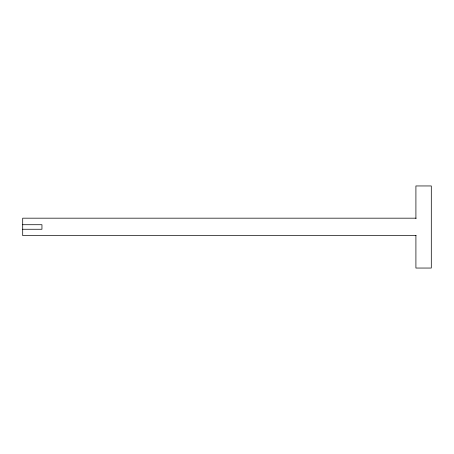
<?xml version="1.0" encoding="UTF-8"?>
<svg xmlns="http://www.w3.org/2000/svg" width="454" height="454" viewBox="0 0 454 454"><rect width="100%" height="100%" fill="white"/><g stroke="black" fill="none" stroke-linecap="round" stroke-linejoin="round"><path stroke-width="0.68" d="M416.131 218.175L22.7 218.175L22.7 235.62L416.131 235.62M22.7 224.719L41.95 224.719L41.95 229.253L22.7 229.253M415.909 218.51L415.909 185.953L431.3 185.953L431.3 268.047L415.909 268.047L415.909 235.49"/></g></svg>
